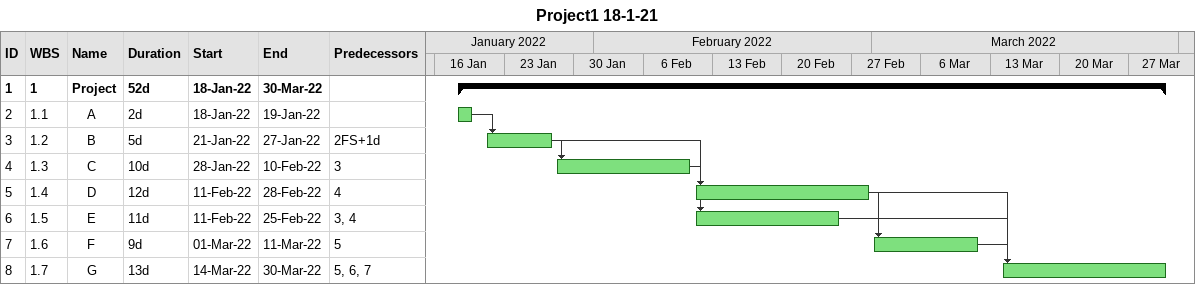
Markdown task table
Project1 18-1-21

| ID | WBS | Task | Duration | Start | Finish | Predecessors |
|---|---|---|---|---|---|---|
| 1 | 1 | **Project** | 52d | 2022-01-18 | 2022-03-30 |  |
| 2 | 1.1 | A | 2d | 2022-01-18 | 2022-01-19 |  |
| 3 | 1.2 | B | 5d | 2022-01-21 | 2022-01-27 | 2FS+1d |
| 4 | 1.3 | C | 10d | 2022-01-28 | 2022-02-10 | 3 |
| 5 | 1.4 | D | 12d | 2022-02-11 | 2022-02-28 | 4 |
| 6 | 1.5 | E | 11d | 2022-02-11 | 2022-02-25 | 3, 4 |
| 7 | 1.6 | F | 9d | 2022-03-01 | 2022-03-11 | 5 |
| 8 | 1.7 | G | 13d | 2022-03-14 | 2022-03-30 | 5, 6, 7 |
